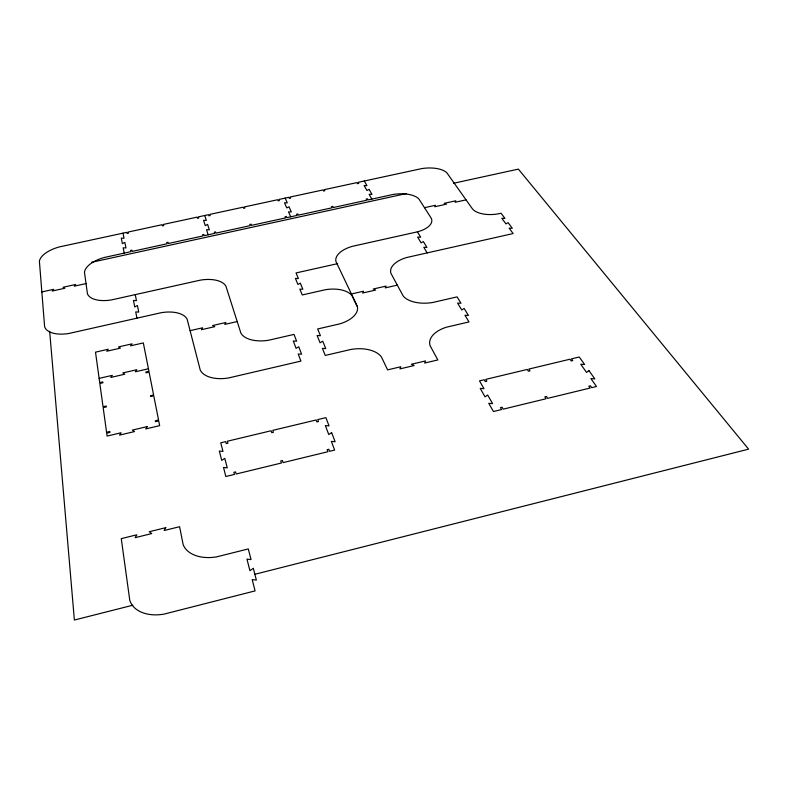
<?xml version="1.0" encoding="UTF-8"?>
<svg xmlns="http://www.w3.org/2000/svg" width="788" height="788" viewBox="0 0 788 788"><rect width="100%" height="100%" fill="white"/><g stroke="black" fill="none" stroke-linecap="round" stroke-linejoin="round"><path stroke-width="1.18" d="M417.404 231.8L418.812 231.436A21.739 10.52 -6.2 0 0 430.938 217.734L418.96 199.059A23.837 11.259 -6.5 0 0 393.212 194.449L368.104 199.925L367.464 198.803L366.203 199.078L366.844 200.201L333.354 207.51L332.772 206.367L331.512 206.643L332.093 207.786L298.366 215.134L297.834 213.981L296.564 214.257L297.086 215.419L286.862 217.646L286.349 216.483L285.069 216.759L285.581 217.921L251.53 225.348L251.086 224.166L249.796 224.452L250.249 225.634L215.951 233.11L215.557 231.918L214.267 232.194L214.661 233.396L204.259 235.661L203.885 234.46L202.585 234.745L202.959 235.947L168.337 243.502L168.021 242.28L166.711 242.566L167.026 243.787L132.157 251.392L131.901 250.151L130.581 250.436L130.838 251.677L104.351 257.459A24.832 11.79 -13.1 0 0 84.483 272.362L87.438 293.766A25.452 12.381 -13.3 0 0 111.472 299.923L200.438 280.124A25.846 13.081 -11.5 0 1 225.91 286.133L240.872 333.068A27.087 14.519 -10.2 0 0 268.767 340.209L294.003 334.407L296.613 341.214L293.274 340.977L296.081 348.365L298.731 346.73L301.597 354.216L298.199 353.97L300.908 361.101L228.618 377.945A28.141 15.553 -11.6 0 1 200.241 370.045L187.17 319.307A26.841 13.948 -12.8 0 0 161.313 312.688L68.95 333.462A26.477 13.15 -14.6 0 1 44.62 326.685L39.4 261.281A24.398 11.209 -13.8 0 1 59.514 246.88L126.868 232.322L127.114 233.504L128.405 233.228L128.158 232.046L162.131 224.698L162.427 225.87L163.707 225.595L163.402 224.422L197.138 217.133L197.493 218.286L198.763 218.01L198.409 216.867L208.544 214.671L208.918 215.814L210.179 215.538L209.805 214.395L243.226 207.175L243.659 208.298L244.92 208.032L244.487 206.909L277.671 199.738L278.154 200.841L279.405 200.576L278.922 199.463L288.901 197.305L289.393 198.409L290.644 198.143L290.142 197.039L323.021 189.938L323.572 191.021L324.814 190.755L324.262 189.662L356.915 182.609L357.525 183.683L358.757 183.417L358.146 182.343L421.58 168.632A23.157 10.579 -5.9 0 1 446.875 172.828L472.229 208.584A21.67 10.283 -4.4 0 0 499.789 213.518L501.079 213.233L504.95 218.414L501.818 218.296L505.975 223.91L508.073 222.61L512.308 228.293L509.127 228.165L513.136 233.563L406.825 257.479A25.965 13.337 -6.1 0 0 390.887 273.249L403.17 295.943A26.664 14.036 -5.7 0 0 432.681 302.494L457.079 296.879L460.98 303.262L457.562 303.065L461.758 309.989L464.132 308.443L468.417 315.466L464.94 315.249L468.998 321.937L446.816 327.109A28.496 15.967 -4.8 0 0 430.09 345.656L437.832 359.949L424.634 363.061L425.51 360.934L411.415 364.253L414.074 365.553L399.92 368.902L400.856 366.745L387.588 369.877L381.471 357.062A28.693 16.371 -7.9 0 0 351.034 349.429L325.277 355.427L322.371 348.355L325.779 348.601L322.696 341.174L320.095 342.8L317.091 335.481L320.43 335.718L317.633 328.97L339.687 323.888A26.871 14.351 -8.4 0 0 357.348 306.424L335.954 261.517A25.305 12.726 -7.4 0 1 352.403 246.319L417.433 231.839L420.703 237.208L417.61 237.08L421.127 242.891L423.353 241.552L426.938 247.442L423.796 247.294L427.185 252.899M132.847 605.214L74.377 620.038L49.654 331.275M254.563 574.363L748.6 449.15L518.376 169.115L453.455 183.289M99.121 378.378L112.3 375.344L110.783 377.442L124.839 374.201L122.79 372.931L136.787 369.71L135.329 371.788L148.43 368.774M190.095 330.655L202.634 327.798L201.364 329.719L214.75 326.675L212.622 325.533L225.949 322.499L224.728 324.4L237.208 321.563M351.418 293.983L363.554 291.215L362.628 293.028L375.581 290.082L373.226 289.019L386.12 286.093L385.243 287.886L397.319 285.138M337.648 263.635L296.052 272.944L298.396 278.568L295.421 278.4L297.933 284.488L300.287 283.109L302.858 289.275L299.834 289.097L302.257 294.958L325.296 289.738A25.551 13.514 -8.4 0 1 352.108 295.825L357.141 306.404M41.853 291.934L53.682 289.334L52.215 291.038L64.833 288.25L63.099 287.256L75.678 284.488L74.259 286.182L86.03 283.581M424.496 207.687L435.449 205.274L434.74 206.761L446.422 204.181L444.166 203.353L455.809 200.792L455.139 202.26L466.043 199.866M91.526 262.305L406.559 193.523M364.283 181.013L366.942 185.633L364.115 185.535L366.972 190.529L369.089 189.356L371.995 194.409L369.129 194.311L371.877 199.108M285.157 198.113L287.285 202.88L284.488 202.782L286.773 207.943L289.009 206.742L291.343 211.962L288.506 211.854L290.693 216.808M204.742 215.498L206.328 220.423L203.56 220.305L205.254 225.644L207.608 224.413L209.332 229.81L206.535 229.682L208.16 234.814M123.007 233.159L124.021 238.252L121.293 238.124L122.376 243.64L124.849 242.369L125.962 247.954L123.194 247.816L124.228 253.115M135.26 294.633L136.452 300.632L133.477 300.445L134.758 306.956L137.427 305.498L138.737 312.097L135.723 311.89L136.945 318.165M165.776 527.665L164.121 530.521L179.605 526.699L183.131 544.547A33.717 22.025 -14.7 0 0 216.818 556.82L248.289 548.931L251.057 559.608L246.959 559.096L249.924 570.719L253.312 568.286L256.376 580.116L252.19 579.574L255.085 590.892L164.14 614.098A35.549 23.857 -17.9 0 1 129.784 600.308L121.263 538.637L136.846 534.796L135.112 537.682L151.729 533.575L149.247 531.733L165.776 527.665M147.228 426.594L145.691 428.938L159.659 425.638L158.723 420.93L155.492 421.688L155.315 420.753L158.546 419.994L153.778 395.852L150.626 396.581L150.459 395.694L153.601 394.965L149.09 372.123L146.026 372.822L145.869 371.985L148.932 371.276L143.327 342.918L130.611 345.814L132.039 343.854L118.466 346.937L120.446 348.129L106.804 351.231L108.281 349.251L95.506 352.157L99.712 382.623L102.804 381.914L102.923 382.761L99.83 383.48L103.041 406.736L106.222 405.997L106.35 406.904L103.169 407.642L106.567 432.238L109.828 431.469L109.965 432.415L106.695 433.193L107.089 436.069L121.135 432.75L119.54 435.114L134.521 431.578L132.315 430.11L147.228 426.594M588.931 370.606L586.528 372.399L580.766 364.243L584.597 364.509L579.259 357.003L571.536 358.845L572.758 360.599L571.211 360.963L569.99 359.22L528.856 369.07L529.989 370.843L528.433 371.217L527.29 369.434L485.792 379.373L486.846 381.175L485.27 381.55L484.216 379.747L479.498 380.88L483.99 388.681L480.207 388.385L485.063 396.866L487.644 395.015L492.608 403.623L488.747 403.308L493.446 411.523L501.582 409.543L500.459 407.623L502.084 407.229L503.207 409.149L546.054 398.748L544.843 396.856L546.448 396.462L547.66 398.354L590.114 388.041L588.823 386.189L590.409 385.795L591.709 387.657L596.496 386.494L590.911 378.595L594.822 378.89L588.931 370.606M331.63 432.612L328.754 434.552L325.355 425.579L329.059 425.914L325.887 417.64L317.761 419.59L318.47 421.511L316.845 421.905L316.126 419.984L272.776 430.356L273.406 432.307L271.752 432.701L271.131 430.75L227.387 441.221L227.919 443.201L226.254 443.605L225.723 441.615L220.748 442.807L222.974 451.396L219.33 451.031L221.714 460.369L224.787 458.37L227.249 467.845L223.526 467.471L225.841 476.513L234.43 474.425L233.869 472.308L235.582 471.894L236.144 474.012L281.395 463.019L280.735 460.941L282.429 460.527L283.089 462.615L327.916 451.721L327.158 449.672L328.832 449.268L329.601 451.317L334.644 450.086L331.344 441.388L335.117 441.743L331.63 432.612"/></g></svg>
